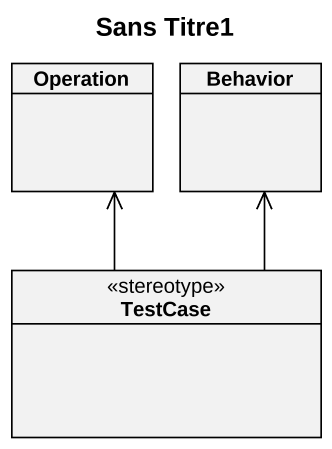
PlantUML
@startuml
title Sans Titre1
hide circle
hide empty members
class Operation
class Behavior
class TestCase <<stereotype>>
TestCase -up-> Operation
TestCase -up-> Behavior
@enduml
